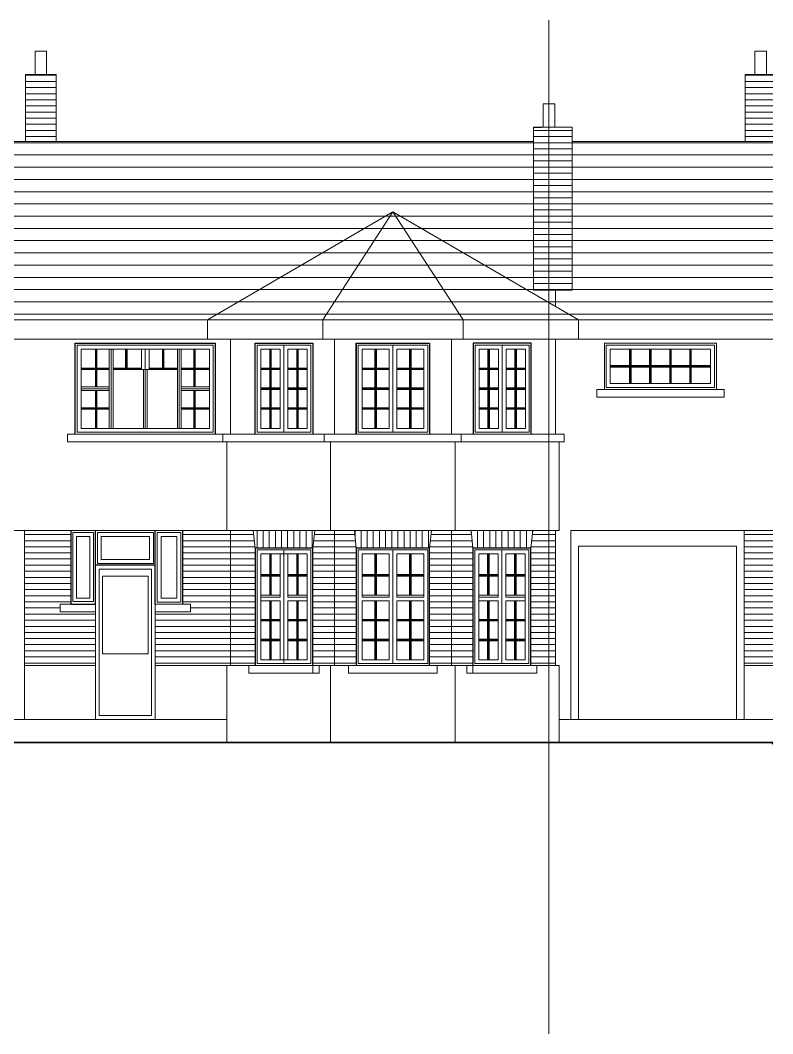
# Model space of a CAD drawing. Header units: millimetres. Extents: x -176873 to 104254, y -63587 to 101719.
# Drawn here: x 17358 to 27111, y -4073 to 9067 of the extents above; entities that cross this region are included whole.
import ezdxf

# ---------------------------------------------------------------- set-up
doc = ezdxf.new("R2010")
doc.units = ezdxf.units.MM
doc.layers.add('a-VP', color=4, linetype='Continuous', lineweight=15, plot=False)
for name, color, linetype in [('PDF4_25205$165$Griffith$Avenue$Survey$a-Doors', 7, 'Continuous'), ('PDF4_25205$165$Griffith$Avenue$Survey$a-Elevation$2', 7, 'Continuous'), ('PDF4_25205$165$Griffith$Avenue$Survey$a-Elevation$4', 7, 'Continuous'), ('PDF4_25205$165$Griffith$Avenue$Survey$a-Elevation$5', 7, 'Continuous'), ('PDF4_25205$165$Griffith$Avenue$Survey$a-Hatch', 7, 'Continuous'), ('PDF4_25205$165$Griffith$Avenue$Survey$a-Walls', 7, 'Continuous'), ('PDF4_25205$165$Griffith$Avenue$Survey$a-Windows', 7, 'Continuous'), ('PDF_a-Dimension 100', 7, 'Continuous')]:
    doc.layers.add(name, color=color, linetype=linetype)

msp = doc.modelspace()

# ---------------------------------------------------------------- linework, layer by layer
at = {"layer": 'a-VP'}
msp.add_lwpolyline([(24207.3, -4073.2), (24207.3, 9067)], dxfattribs=at)
at = {"layer": 'PDF4_25205$165$Griffith$Avenue$Survey$a-Doors', "lineweight": 9}
for points in [[(18382.7, 50.8), (19057.9, 50.8), (19057.9, 1949.3), (18382.7, 1949.3)], [(19017.7, 1860.4), (18425.1, 1860.4), (18425.1, 852.9), (19017.7, 852.9)]]:
    msp.add_lwpolyline(points, close=True, dxfattribs=at)
for points in [[(18334.1, 0), (18334.1, 1506.9)], [(19108.7, 0), (19108.7, 1498.5)]]:
    msp.add_lwpolyline(points, dxfattribs=at)
at = {"layer": 'PDF4_25205$165$Griffith$Avenue$Survey$a-Elevation$2', "lineweight": 9}
for points in [[(27030.7, 8364.3), (27030.7, 8664.9), (26880.4, 8664.9), (26880.4, 8364.3)], [(27111.1, 8364.3), (26755.5, 8364.3), (26755.5, 7496.6)], [(26755.5, 8353.8), (27111.1, 8353.8)], [(26755.5, 8273.3), (27111.1, 8273.3)], [(26755.5, 8195), (27111.1, 8195)], [(26755.5, 8114.6), (27111.1, 8114.6)], [(26755.5, 8036.3), (27111.1, 8036.3)], [(26755.5, 7955.9), (27111.1, 7955.9)], [(26755.5, 7877.5), (27111.1, 7877.5)], [(26755.5, 7797.1), (27111.1, 7797.1)], [(26755.5, 7718.8), (27111.1, 7718.8)], [(26755.5, 7638.4), (27111.1, 7638.4)], [(27111.1, 7496.6), (24512.1, 7496.6)], [(26755.5, 7560.1), (27111.1, 7560.1)], [(24112.1, 7479.6), (27111.1, 7479.6)], [(24112.1, 7320.9), (27111.1, 7320.9)], [(24112.1, 7162.2), (27111.1, 7162.2)], [(24112.1, 7003.4), (27111.1, 7003.4)], [(24112.1, 6844.7), (27111.1, 6844.7)], [(24112.1, 6686), (27111.1, 6686)], [(24112.1, 6527.2), (27111.1, 6527.2)], [(24112.1, 6368.5), (27111.1, 6368.5)], [(24112.1, 6209.8), (27111.1, 6209.8)], [(24112.1, 6051), (27111.1, 6051)], [(24112.1, 5892.3), (27111.1, 5892.3)], [(24112.1, 5733.5), (27111.1, 5733.5)], [(24112.1, 5574.8), (27111.1, 5574.8)], [(24112.1, 5416.1), (27111.1, 5416.1)], [(24112.1, 5257.3), (27111.1, 5257.3)], [(27111.1, 5181.1), (24112.1, 5181.1)], [(27111.1, 4931.4), (24112.1, 4931.4)], [(25255, 4804.4), (25255, 4590.6), (25005.2, 4590.6)], [(25276.1, 4804.4), (25276.1, 4590.6), (25255, 4569.5)], [(25265.5, 4804.4), (25265.5, 4355.7)], [(25515.3, 4804.4), (25515.3, 4590.6), (25534.3, 4569.5)], [(25525.9, 4804.4), (25525.9, 4355.7)], [(25775.6, 4804.4), (25775.6, 4590.6), (25534.3, 4590.6), (25534.3, 4804.4)], [(25786.2, 4804.4), (25786.2, 4355.7)], [(26035.9, 4804.4), (26035.9, 4590.6), (25794.7, 4590.6), (25794.7, 4804.4)], [(26044.4, 4804.4), (26044.4, 4355.7)], [(26055, 4804.4), (26055, 4590.6), (26304.7, 4590.6)], [(26304.7, 4580.1), (25005.2, 4580.1)], [(25005.2, 4569.5), (25255, 4569.5), (25255, 4355.7)], [(25276.1, 4569.5), (25255, 4590.6)], [(25515.3, 4590.6), (25276.1, 4590.6)], [(25276.1, 4355.7), (25276.1, 4569.5), (25515.3, 4569.5), (25515.3, 4355.7)], [(25534.3, 4590.6), (25515.3, 4569.5)], [(25534.3, 4355.7), (25534.3, 4569.5), (25775.6, 4569.5), (25775.6, 4355.7)], [(25794.7, 4590.6), (25775.6, 4569.5)], [(25794.7, 4569.5), (25775.6, 4590.6)], [(25794.7, 4355.7), (25794.7, 4569.5), (26035.9, 4569.5), (26035.9, 4355.7)], [(26035.9, 4590.6), (26055, 4569.5), (26055, 4355.7)], [(26055, 4590.6), (26035.9, 4569.5)], [(26304.7, 4569.5), (26055, 4569.5)], [(24495.1, 0), (24495.1, 2450.9), (26740.7, 2450.9), (27111.1, 2450.9)], [(26740.7, 0), (26740.7, 2450.9)], [(26740.7, 2400.1), (27111.1, 2400.1)], [(24594.6, 0), (24594.6, 2249.8), (25517.4, 2249.8), (26641.2, 2249.8), (26641.2, 0)], [(26740.7, 2319.7), (27111.1, 2319.7)], [(26740.7, 2241.4), (27111.1, 2241.4)], [(26740.7, 2160.9), (27111.1, 2160.9)], [(26740.7, 2082.6), (27111.1, 2082.6)], [(26740.7, 2002.2), (27111.1, 2002.2)], [(26740.7, 1923.9), (27111.1, 1923.9)], [(26740.7, 1843.5), (27111.1, 1843.5)], [(26740.7, 1765.1), (27111.1, 1765.1)], [(26740.7, 1684.7), (27111.1, 1684.7)], [(26740.7, 1606.4), (27111.1, 1606.4)], [(26740.7, 1526), (27111.1, 1526)], [(26740.7, 1447.7), (27111.1, 1447.7)], [(26740.7, 1367.2), (27111.1, 1367.2)], [(26740.7, 1288.9), (27111.1, 1288.9)], [(26740.7, 1208.5), (27111.1, 1208.5)], [(26740.7, 1130.2), (27111.1, 1130.2)], [(26740.7, 1049.8), (27111.1, 1049.8)], [(26740.7, 971.5), (27111.1, 971.5)], [(26740.7, 891), (27111.1, 891)], [(26740.7, 812.7), (27111.1, 812.7)], [(27111.1, 700.6), (26738.6, 700.6)], [(26740.7, 732.3), (27111.1, 732.3)], [(26738.6, 0), (27111.1, 0), (26738.6, 0), (24495.1, 0), (24342.8, 0)]]:
    msp.add_lwpolyline(points, dxfattribs=at)
for points in [[(26380.9, 4880.6), (26380.9, 4279.5), (24929, 4279.5), (24929, 4880.6)], [(26355.5, 4855.2), (26355.5, 4304.9), (24954.4, 4304.9), (24954.4, 4855.2)], [(26304.7, 4804.4), (26304.7, 4355.7), (25005.2, 4355.7), (25005.2, 4804.4)], [(24929, 4279.5), (26380.9, 4279.5), (26480.4, 4279.5), (26480.4, 4180.1), (24829.5, 4180.1), (24829.5, 4279.5)]]:
    msp.add_lwpolyline(points, close=True, dxfattribs=at)
at = {"layer": 'PDF4_25205$165$Griffith$Avenue$Survey$a-Elevation$4', "lineweight": 20}
for points in [[(17699.1, 8364.3), (17699.1, 8664.9), (17551, 8664.9), (17551, 8364.3)], [(17424, 7496.6), (17424, 8364.3), (17824, 8364.3), (17824, 7496.6)], [(24287.7, 7682.8), (24287.7, 7983.4), (24137.5, 7983.4), (24137.5, 7682.8)], [(24012.6, 7496.6), (14782.6, 7496.6)], [(23098.3, 4931.4), (23098.3, 5181.1), (22188.2, 6582.3), (19783.9, 5181.1), (19783.9, 4931.4)], [(21280.2, 4931.4), (21280.2, 5181.1), (22188.2, 6582.3), (24594.6, 5181.1), (24294.1, 5181.1)], [(24294.1, 5356.8), (24294.1, 5566.3)], [(14782.6, 5181.1), (21398.7, 5181.1), (22916.2, 5181.1), (24594.6, 5181.1), (24594.6, 4931.4), (14782.6, 4931.4)], [(20082.3, 3699.6), (20082.3, 4931.4)], [(21430.5, 3699.6), (21430.5, 4931.4)], [(22948, 3699.6), (22948, 4931.4)], [(24294.1, 3699.6), (24294.1, 4931.4)], [(19984.9, 3699.6), (19984.9, 3600.1)], [(21297.1, 3699.6), (21297.1, 3600.1)], [(23075, 3699.6), (23075, 3600.1)], [(15165.7, 0), (15165.7, 2450.9), (17411.3, 2450.9), (17976.4, 2450.9), (24342.8, 2450.9), (24342.8, 3600.1)], [(20033.6, 2450.9), (20033.6, 3600.1)], [(21379.7, 2450.9), (21379.7, 3600.1)], [(22996.7, 2450.9), (22996.7, 3600.1)], [(17411.3, 0), (17411.3, 2450.9)], [(20082.3, 700.6), (20082.3, 2450.9)], [(20401.9, 2224.4), (20376.5, 2450.9)], [(21151.1, 2224.4), (21176.5, 2450.9)], [(21430.5, 700.6), (21430.5, 2450.9)], [(21714.1, 2224.4), (21688.7, 2450.9)], [(22664.4, 2224.4), (22687.7, 2450.9)], [(22948, 700.6), (22948, 2450.9)], [(23225.2, 2224.4), (23202, 2450.9)], [(23974.5, 2224.4), (23999.9, 2450.9)], [(24294.1, 700.6), (24294.1, 2450.9)], [(18334.1, 1498.5), (18012.4, 1498.5), (17876.9, 1498.5), (17876.9, 1399), (18334.1, 1399)], [(18334.1, 1506.9), (18334.1, 0)], [(19108.7, 1399), (19563.7, 1399), (19563.7, 1498.5), (19464.3, 1498.5), (19108.7, 1498.5), (19108.7, 0)], [(18334.1, 700.6), (17407, 700.6)], [(20033.6, 700.6), (19108.7, 700.6)], [(20033.6, -298.4), (20033.6, 700.6), (20401.9, 700.6), (21151.1, 700.6), (21714.1, 700.6), (22664.4, 700.6), (23195.6, 700.6), (23225.2, 700.6), (23974.5, 700.6), (24342.8, 700.6), (24342.8, -298.4)], [(21231.5, 700.6), (21231.5, 601.1), (20321.4, 601.1), (20321.4, 700.6)], [(21151.1, 700.6), (21151.1, 601.1)], [(21379.7, -298.4), (21379.7, 700.6)], [(21612.5, 700.6), (21612.5, 601.1), (21714.1, 601.1), (22664.4, 601.1), (22763.9, 601.1), (22763.9, 700.6)], [(22996.7, -298.4), (22996.7, 700.6)], [(23146.9, 700.6), (23146.9, 601.1), (24054.9, 601.1), (24054.9, 700.6)], [(23225.2, 700.6), (23225.2, 601.1)], [(17407, 0), (20033.6, 0), (17407, 0), (15165.7, 0), (14782.6, 0)]]:
    msp.add_lwpolyline(points, dxfattribs=at)
for points in [[(24012.6, 7682.8), (24012.6, 5566.3), (24512.1, 5566.3), (24512.1, 7682.8)], [(23146.9, 3600.1), (22664.4, 3600.1), (21714.1, 3600.1), (21612.5, 3600.1), (20321.4, 3600.1), (17970, 3600.1), (17970, 3699.6), (20401.9, 3699.6), (21151.1, 3699.6), (21714.1, 3699.6), (22664.4, 3699.6), (23229.5, 3699.6), (23978.7, 3699.6), (24406.2, 3699.6), (24406.2, 3600.1)]]:
    msp.add_lwpolyline(points, close=True, dxfattribs=at)
at = {"layer": 'PDF4_25205$165$Griffith$Avenue$Survey$a-Elevation$5', "lineweight": 25}
for points in [[(18069.5, 3699.6), (18069.5, 4880.6), (19885.4, 4880.6), (19885.4, 3699.6)], [(20401.9, 3699.6), (20401.9, 4880.6), (21151.1, 4880.6), (21151.1, 3699.6)], [(21714.1, 4880.6), (21714.1, 3699.6), (21714.1, 4880.6), (22664.4, 4880.6), (22664.4, 3699.6)], [(23978.7, 3699.6), (23978.7, 4880.6), (23229.5, 4880.6), (23229.5, 3699.6)], [(18012.4, 2450.9), (18012.4, 1498.5), (18334.1, 1498.5), (18334.1, 2000.1), (18334.1, 2450.9)], [(19108.7, 1498.5), (19108.7, 2000.1), (19108.7, 2450.9)], [(19464.3, 1498.5), (19464.3, 2450.9)], [(21151.1, 700.6), (21151.1, 2224.4), (20401.9, 2224.4), (20401.9, 700.6)], [(22664.4, 700.6), (22664.4, 2224.4), (21714.1, 2224.4), (21714.1, 700.6)], [(23974.5, 700.6), (23974.5, 2224.4), (23225.2, 2224.4), (23225.2, 700.6)], [(19108.7, 2000.1), (18334.1, 2000.1)]]:
    msp.add_lwpolyline(points, dxfattribs=at)
at = {"layer": 'PDF4_25205$165$Griffith$Avenue$Survey$a-Hatch', "lineweight": 5}
for points in [[(17424, 8353.8), (17824, 8353.8)], [(17424, 8273.3), (17824, 8273.3)], [(17424, 8195), (17824, 8195)], [(17424, 8114.6), (17824, 8114.6)], [(17424, 8036.3), (17824, 8036.3)], [(17424, 7955.9), (17824, 7955.9)], [(17424, 7877.5), (17824, 7877.5)], [(17424, 7797.1), (17824, 7797.1)], [(17424, 7718.8), (17824, 7718.8)], [(17424, 7638.4), (17824, 7638.4)], [(24012.6, 7638.4), (24112.1, 7638.4), (24512.1, 7638.4)], [(17424, 7560.1), (17824, 7560.1)], [(24012.6, 7560.1), (24112.1, 7560.1), (24512.1, 7560.1)], [(14782.6, 7479.6), (24012.6, 7479.6), (24112.1, 7479.6), (24512.1, 7479.6)], [(24012.6, 7401.3), (24112.1, 7401.3), (24512.1, 7401.3)], [(14782.6, 7320.9), (24012.6, 7320.9), (24112.1, 7320.9), (24512.1, 7320.9)], [(24012.6, 7242.6), (24112.1, 7242.6), (24512.1, 7242.6)], [(14782.6, 7162.2), (24012.6, 7162.2), (24112.1, 7162.2), (24512.1, 7162.2)], [(14782.6, 7003.4), (24012.6, 7003.4), (24112.1, 7003.4), (24512.1, 7003.4)], [(24012.6, 7083.9), (24112.1, 7083.9), (24512.1, 7083.9)], [(14782.6, 6844.7), (24012.6, 6844.7), (24112.1, 6844.7), (24512.1, 6844.7)], [(24012.6, 6925.1), (24112.1, 6925.1), (24512.1, 6925.1)], [(24012.6, 6766.4), (24112.1, 6766.4), (24512.1, 6766.4)], [(14782.6, 6686), (24012.6, 6686), (24112.1, 6686), (24512.1, 6686)], [(24012.6, 6607.7), (24112.1, 6607.7), (24512.1, 6607.7)], [(14782.6, 6527.2), (22092.9, 6527.2), (22152.2, 6527.2), (22224.2, 6527.2), (22283.4, 6527.2), (24012.6, 6527.2), (24112.1, 6527.2), (24512.1, 6527.2)], [(24012.6, 6448.9), (24112.1, 6448.9), (24512.1, 6448.9)], [(14782.6, 6368.5), (21819.9, 6368.5), (22048.5, 6368.5), (22327.9, 6368.5), (22556.4, 6368.5), (24012.6, 6368.5), (24112.1, 6368.5), (24512.1, 6368.5)], [(14782.6, 6209.8), (21549, 6209.8), (21946.9, 6209.8), (22429.5, 6209.8), (22829.5, 6209.8), (24012.6, 6209.8), (24112.1, 6209.8), (24512.1, 6209.8)], [(24012.6, 6290.2), (24112.1, 6290.2), (24512.1, 6290.2)], [(14782.6, 6051), (21276, 6051), (21843.2, 6051), (22533.2, 6051), (23100.4, 6051), (24012.6, 6051), (24112.1, 6051), (24512.1, 6051)], [(24012.6, 6131.4), (24112.1, 6131.4), (24512.1, 6131.4)], [(24012.6, 5972.7), (24112.1, 5972.7), (24512.1, 5972.7)], [(14782.6, 5892.3), (21002.9, 5892.3), (21741.6, 5892.3), (22636.9, 5892.3), (23373.4, 5892.3), (24012.6, 5892.3), (24112.1, 5892.3), (24512.1, 5892.3)], [(24012.6, 5814), (24112.1, 5814), (24512.1, 5814)], [(14782.6, 5733.5), (20732, 5733.5), (21637.9, 5733.5), (22738.5, 5733.5), (23646.4, 5733.5), (24012.6, 5733.5), (24112.1, 5733.5), (24512.1, 5733.5)], [(24012.6, 5655.2), (24112.1, 5655.2), (24512.1, 5655.2)], [(14782.6, 5574.8), (20459, 5574.8), (21534.2, 5574.8), (22842.2, 5574.8), (23917.3, 5574.8), (24012.6, 5574.8), (24112.1, 5574.8), (24512.1, 5574.8)], [(14782.6, 5416.1), (20186, 5416.1), (21432.6, 5416.1), (22945.9, 5416.1), (24112.1, 5416.1), (24190.4, 5416.1)], [(14782.6, 5257.3), (19915.1, 5257.3), (21328.9, 5257.3), (23047.5, 5257.3), (24112.1, 5257.3), (24463.4, 5257.3)], [(17411.3, 2400.1), (18012.4, 2400.1)], [(19464.3, 2400.1), (20082.3, 2400.1), (20382.8, 2400.1)], [(20427.3, 2450.9), (20427.3, 2224.4)], [(20505.6, 2450.9), (20505.6, 2224.4)], [(20586, 2450.9), (20586, 2224.4)], [(20664.3, 2450.9), (20664.3, 2224.4)], [(20744.7, 2450.9), (20744.7, 2224.4)], [(20823, 2450.9), (20823, 2224.4)], [(20903.5, 2450.9), (20903.5, 2224.4)], [(20981.8, 2450.9), (20981.8, 2224.4)], [(21062.2, 2450.9), (21062.2, 2224.4)], [(21140.5, 2450.9), (21140.5, 2224.4)], [(21170.1, 2400.1), (21430.5, 2400.1), (21695, 2400.1)], [(21697.1, 2450.9), (21697.1, 2376.8)], [(21775.5, 2450.9), (21775.5, 2224.4)], [(21855.9, 2450.9), (21855.9, 2224.4)], [(21934.2, 2450.9), (21934.2, 2224.4)], [(22014.6, 2450.9), (22014.6, 2224.4)], [(22092.9, 2450.9), (22092.9, 2224.4)], [(22173.4, 2450.9), (22173.4, 2224.4)], [(22251.7, 2450.9), (22251.7, 2224.4)], [(22332.1, 2450.9), (22332.1, 2224.4)], [(22410.4, 2450.9), (22410.4, 2224.4)], [(22490.8, 2450.9), (22490.8, 2224.4)], [(22569.1, 2450.9), (22569.1, 2224.4)], [(22649.6, 2450.9), (22649.6, 2224.4)], [(23206.2, 2400.1), (22948, 2400.1), (22683.4, 2400.1)], [(23204.1, 2450.9), (23204.1, 2417)], [(23284.5, 2450.9), (23284.5, 2224.4)], [(23362.8, 2450.9), (23362.8, 2224.4)], [(23443.2, 2450.9), (23443.2, 2224.4)], [(23521.6, 2450.9), (23521.6, 2224.4)], [(23602, 2450.9), (23602, 2224.4)], [(23680.3, 2450.9), (23680.3, 2224.4)], [(23760.7, 2450.9), (23760.7, 2224.4)], [(23839, 2450.9), (23839, 2224.4)], [(23919.5, 2450.9), (23919.5, 2224.4)], [(23993.5, 2400.1), (24112.1, 2400.1), (24294.1, 2400.1)], [(23997.8, 2450.9), (23997.8, 2436.1)], [(17411.3, 2319.7), (18012.4, 2319.7)], [(17411.3, 2241.4), (18012.4, 2241.4)], [(19464.3, 2319.7), (20082.3, 2319.7), (20391.3, 2319.7)], [(19464.3, 2241.4), (20082.3, 2241.4), (20399.7, 2241.4)], [(21153.2, 2241.4), (21430.5, 2241.4), (21712, 2241.4)], [(21161.7, 2319.7), (21430.5, 2319.7), (21703.5, 2319.7)], [(23223.1, 2241.4), (22948, 2241.4), (22664.4, 2241.4)], [(23214.7, 2319.7), (22948, 2319.7), (22675, 2319.7)], [(23976.6, 2241.4), (24112.1, 2241.4), (24294.1, 2241.4)], [(23985.1, 2319.7), (24112.1, 2319.7), (24294.1, 2319.7)], [(17411.3, 2160.9), (18012.4, 2160.9)], [(19464.3, 2160.9), (20082.3, 2160.9), (20401.9, 2160.9)], [(21151.1, 2160.9), (21430.5, 2160.9), (21714.1, 2160.9)], [(23225.2, 2160.9), (22948, 2160.9), (22664.4, 2160.9)], [(23974.5, 2160.9), (24112.1, 2160.9), (24294.1, 2160.9)], [(17411.3, 2082.6), (18012.4, 2082.6)], [(17411.3, 2002.2), (18012.4, 2002.2)], [(19464.3, 2082.6), (20082.3, 2082.6), (20401.9, 2082.6)], [(19464.3, 2002.2), (20082.3, 2002.2), (20401.9, 2002.2)], [(21151.1, 2082.6), (21430.5, 2082.6), (21714.1, 2082.6)], [(21151.1, 2002.2), (21430.5, 2002.2), (21714.1, 2002.2)], [(23225.2, 2082.6), (22948, 2082.6), (22664.4, 2082.6)], [(23225.2, 2002.2), (22948, 2002.2), (22664.4, 2002.2)], [(23974.5, 2082.6), (24112.1, 2082.6), (24294.1, 2082.6)], [(23974.5, 2002.2), (24112.1, 2002.2), (24294.1, 2002.2)], [(17411.3, 1923.9), (18012.4, 1923.9)], [(17411.3, 1843.5), (18012.4, 1843.5)], [(19464.3, 1923.9), (20082.3, 1923.9), (20401.9, 1923.9)], [(19464.3, 1843.5), (20082.3, 1843.5), (20401.9, 1843.5)], [(21151.1, 1923.9), (21430.5, 1923.9), (21714.1, 1923.9)], [(21151.1, 1843.5), (21430.5, 1843.5), (21714.1, 1843.5)], [(23225.2, 1923.9), (22948, 1923.9), (22664.4, 1923.9)], [(23225.2, 1843.5), (22948, 1843.5), (22664.4, 1843.5)], [(23974.5, 1923.9), (24112.1, 1923.9), (24294.1, 1923.9)], [(23974.5, 1843.5), (24112.1, 1843.5), (24294.1, 1843.5)], [(17411.3, 1765.1), (18012.4, 1765.1)], [(19464.3, 1765.1), (20082.3, 1765.1), (20401.9, 1765.1)], [(21151.1, 1765.1), (21430.5, 1765.1), (21714.1, 1765.1)], [(23225.2, 1765.1), (22948, 1765.1), (22664.4, 1765.1)], [(23974.5, 1765.1), (24112.1, 1765.1), (24294.1, 1765.1)], [(17411.3, 1684.7), (18012.4, 1684.7)], [(17411.3, 1606.4), (18012.4, 1606.4)], [(19464.3, 1684.7), (20082.3, 1684.7), (20401.9, 1684.7)], [(19464.3, 1606.4), (20082.3, 1606.4), (20401.9, 1606.4)], [(21151.1, 1684.7), (21430.5, 1684.7), (21714.1, 1684.7)], [(21151.1, 1606.4), (21430.5, 1606.4), (21714.1, 1606.4)], [(23225.2, 1684.7), (22948, 1684.7), (22664.4, 1684.7)], [(23225.2, 1606.4), (22948, 1606.4), (22664.4, 1606.4)], [(23974.5, 1684.7), (24112.1, 1684.7), (24294.1, 1684.7)], [(23974.5, 1606.4), (24112.1, 1606.4), (24294.1, 1606.4)], [(17411.3, 1526), (18012.4, 1526)], [(17411.3, 1447.7), (17876.9, 1447.7)], [(19464.3, 1526), (20082.3, 1526), (20401.9, 1526)], [(19563.7, 1447.7), (20082.3, 1447.7), (20401.9, 1447.7)], [(21151.1, 1526), (21430.5, 1526), (21714.1, 1526)], [(21151.1, 1447.7), (21430.5, 1447.7), (21714.1, 1447.7)], [(23225.2, 1526), (22948, 1526), (22664.4, 1526)], [(23225.2, 1447.7), (22948, 1447.7), (22664.4, 1447.7)], [(23974.5, 1526), (24112.1, 1526), (24294.1, 1526)], [(23974.5, 1447.7), (24112.1, 1447.7), (24294.1, 1447.7)], [(17411.3, 1367.2), (18334.1, 1367.2)], [(19108.7, 1367.2), (20082.3, 1367.2), (20401.9, 1367.2)], [(21151.1, 1367.2), (21430.5, 1367.2), (21714.1, 1367.2)], [(23225.2, 1367.2), (22948, 1367.2), (22664.4, 1367.2)], [(23974.5, 1367.2), (24112.1, 1367.2), (24294.1, 1367.2)], [(17411.3, 1288.9), (18334.1, 1288.9)], [(17411.3, 1208.5), (18334.1, 1208.5)], [(19108.7, 1288.9), (20082.3, 1288.9), (20401.9, 1288.9)], [(19108.7, 1208.5), (20082.3, 1208.5), (20401.9, 1208.5)], [(21151.1, 1288.9), (21430.5, 1288.9), (21714.1, 1288.9)], [(21151.1, 1208.5), (21430.5, 1208.5), (21714.1, 1208.5)], [(23225.2, 1288.9), (22948, 1288.9), (22664.4, 1288.9)], [(23225.2, 1208.5), (22948, 1208.5), (22664.4, 1208.5)], [(23974.5, 1288.9), (24112.1, 1288.9), (24294.1, 1288.9)], [(23974.5, 1208.5), (24112.1, 1208.5), (24294.1, 1208.5)], [(17411.3, 1130.2), (18334.1, 1130.2)], [(19108.7, 1130.2), (20082.3, 1130.2), (20401.9, 1130.2)], [(21151.1, 1130.2), (21430.5, 1130.2), (21714.1, 1130.2)], [(23225.2, 1130.2), (22948, 1130.2), (22664.4, 1130.2)], [(23974.5, 1130.2), (24112.1, 1130.2), (24294.1, 1130.2)], [(17411.3, 1049.8), (18334.1, 1049.8)], [(17411.3, 971.5), (18334.1, 971.5)], [(19108.7, 1049.8), (20082.3, 1049.8), (20401.9, 1049.8)], [(19108.7, 971.5), (20082.3, 971.5), (20401.9, 971.5)], [(21151.1, 1049.8), (21430.5, 1049.8), (21714.1, 1049.8)], [(21151.1, 971.5), (21430.5, 971.5), (21714.1, 971.5)], [(23225.2, 1049.8), (22948, 1049.8), (22664.4, 1049.8)], [(23225.2, 971.5), (22948, 971.5), (22664.4, 971.5)], [(23974.5, 1049.8), (24112.1, 1049.8), (24294.1, 1049.8)], [(23974.5, 971.5), (24112.1, 971.5), (24294.1, 971.5)], [(17411.3, 891), (18334.1, 891)], [(17411.3, 812.7), (18334.1, 812.7)], [(19108.7, 891), (20082.3, 891), (20401.9, 891)], [(19108.7, 812.7), (20082.3, 812.7), (20401.9, 812.7)], [(21151.1, 891), (21430.5, 891), (21714.1, 891)], [(21151.1, 812.7), (21430.5, 812.7), (21714.1, 812.7)], [(23225.2, 891), (22948, 891), (22664.4, 891)], [(23225.2, 812.7), (22948, 812.7), (22664.4, 812.7)], [(23974.5, 891), (24112.1, 891), (24294.1, 891)], [(23974.5, 812.7), (24112.1, 812.7), (24294.1, 812.7)], [(17411.3, 732.3), (18334.1, 732.3)], [(19108.7, 732.3), (20082.3, 732.3), (20401.9, 732.3)], [(21151.1, 732.3), (21430.5, 732.3), (21714.1, 732.3)], [(23225.2, 732.3), (22948, 732.3), (22664.4, 732.3)], [(23974.5, 732.3), (24112.1, 732.3), (24294.1, 732.3)], [(27094.2, -298.4), (27111.1, -317.5)]]:
    msp.add_lwpolyline(points, dxfattribs=at)
at = {"layer": 'PDF4_25205$165$Griffith$Avenue$Survey$a-Walls', "lineweight": 35}
msp.add_lwpolyline([(27111.1, -298.4), (10549.6, -298.4)], dxfattribs=at)
at = {"layer": 'PDF4_25205$165$Griffith$Avenue$Survey$a-Windows', "lineweight": 9}
for points in [[(19860, 3725), (18094.9, 3725), (18094.9, 4855.2), (19860, 4855.2)], [(19811.4, 3775.8), (19419.8, 3775.8), (18145.7, 3775.8), (18145.7, 4804.4), (18537.2, 4804.4), (18928.8, 4804.4), (18977.5, 4804.4), (19028.3, 4804.4), (19394.4, 4804.4), (19811.4, 4804.4), (19811.4, 4290.1)], [(20427.3, 4855.2), (20427.3, 3725), (21125.7, 3725), (21125.7, 4855.2)], [(20725.7, 3775.8), (20725.7, 4804.4), (20475.9, 4804.4), (20475.9, 3775.8)], [(20827.3, 3775.8), (21074.9, 3775.8), (21074.9, 4804.4), (20827.3, 4804.4)], [(21737.4, 4855.2), (21737.4, 3725), (22639, 3725), (22639, 4855.2)], [(22139.5, 3775.8), (22139.5, 4290.1), (22139.5, 4804.4), (21788.2, 4804.4), (21788.2, 3775.8)], [(22239, 3775.8), (22588.2, 3775.8), (22588.2, 4804.4), (22239, 4804.4), (22239, 4290.1)], [(23953.3, 4855.2), (23254.9, 4855.2), (23254.9, 3725), (23953.3, 3725)], [(23555.4, 3775.8), (23555.4, 4804.4), (23305.7, 4804.4), (23305.7, 3775.8)], [(23654.9, 3775.8), (23904.6, 3775.8), (23904.6, 4804.4), (23654.9, 4804.4)], [(20475.9, 4548.3), (20725.7, 4548.3)], [(20827.3, 4548.3), (21074.9, 4548.3)], [(23305.7, 4548.3), (23555.4, 4548.3)], [(23654.9, 4548.3), (23904.6, 4548.3)], [(20475.9, 4290.1), (20725.7, 4290.1)], [(20827.3, 4290.1), (21074.9, 4290.1)], [(23305.7, 4290.1), (23555.4, 4290.1)], [(23654.9, 4290.1), (23904.6, 4290.1)], [(20475.9, 4031.9), (20725.7, 4031.9)], [(20827.3, 4031.9), (21074.9, 4031.9)], [(23305.7, 4031.9), (23555.4, 4031.9)], [(23654.9, 4031.9), (23904.6, 4031.9)], [(18037.8, 2425.5), (18037.8, 1530.2), (18308.7, 1530.2), (18308.7, 2000.1), (18308.7, 2425.5)], [(18088.5, 2374.7), (18088.5, 1572.5), (18257.9, 1572.5), (18257.9, 2000.1), (18257.9, 2374.7)], [(18359.5, 2425.5), (18359.5, 2025.5), (19083.3, 2025.5), (19083.3, 2425.5)], [(18408.1, 2374.7), (18408.1, 2076.3), (19032.5, 2076.3), (19032.5, 2374.7)], [(19132, 2425.5), (19438.9, 2425.5), (19438.9, 1523.9), (19132, 1523.9), (19132, 2000.1)], [(19182.8, 2374.7), (19388.1, 2374.7), (19388.1, 1572.5), (19182.8, 1572.5), (19182.8, 2000.1)], [(21125.7, 2201.1), (20427.3, 2201.1), (20427.3, 726), (21125.7, 726)], [(21074.9, 2150.3), (20475.9, 2150.3), (20475.9, 774.6), (21074.9, 774.6)], [(21737.4, 2201.1), (21737.4, 726), (22639, 726), (22639, 2201.1)], [(21788.2, 1587.4), (21788.2, 2150.3), (22139.5, 2150.3), (22139.5, 1587.4)], [(22239, 1587.4), (22588.2, 1587.4), (22588.2, 2150.3), (22239, 2150.3)], [(23951.2, 2201.1), (23250.6, 2201.1), (23250.6, 726), (23951.2, 726)], [(21788.2, 1538.7), (22139.5, 1538.7), (22139.5, 774.6), (21788.2, 774.6)], [(22239, 1538.7), (22239, 774.6), (22588.2, 774.6), (22588.2, 1538.7)], [(20475.9, 1291.1), (20725.7, 1291.1)], [(20827.3, 1291.1), (21074.9, 1291.1)], [(23301.4, 1291.1), (23551.2, 1291.1)], [(23650.7, 1291.1), (23900.4, 1291.1)], [(20475.9, 1032.8), (20725.7, 1032.8)], [(20827.3, 1032.8), (21074.9, 1032.8)], [(23301.4, 1032.8), (23551.2, 1032.8)], [(23650.7, 1032.8), (23900.4, 1032.8)]]:
    msp.add_lwpolyline(points, close=True, dxfattribs=at)
for points in [[(18331.9, 4804.4), (18331.9, 4556.8), (18145.7, 4556.8)], [(18340.4, 4804.4), (18340.4, 4315.5)], [(18351, 4804.4), (18351, 4556.8), (18340.4, 4548.3), (18351, 4537.7), (18351, 4315.5)], [(18511.8, 4804.4), (18511.8, 3775.8)], [(18537.2, 4804.4), (18537.2, 3775.8)], [(18562.6, 4804.4), (18562.6, 3775.8)], [(18723.5, 4804.4), (18723.5, 4556.8), (18562.6, 4556.8)], [(18732, 4804.4), (18732, 4548.3)], [(18928.8, 4556.8), (18742.5, 4556.8), (18742.5, 4804.4)], [(18928.8, 4804.4), (18928.8, 4537.7), (19220.9, 4537.7), (19394.4, 4537.7)], [(18977.5, 4804.4), (18977.5, 4537.7), (18977.5, 3775.8)], [(19028.3, 4804.4), (19028.3, 4537.7)], [(19201.8, 4804.4), (19201.8, 4556.8), (19028.3, 4556.8)], [(19210.3, 4804.4), (19210.3, 4548.3)], [(19394.4, 4556.8), (19220.9, 4556.8), (19220.9, 4804.4)], [(19394.4, 4804.4), (19394.4, 3775.8)], [(19419.8, 4804.4), (19419.8, 3775.8)], [(19445.2, 4804.4), (19445.2, 3775.8)], [(19606.1, 4804.4), (19606.1, 4556.8), (19445.2, 4556.8)], [(19614.5, 4804.4), (19614.5, 4315.5)], [(19625.1, 4804.4), (19625.1, 4556.8), (19614.5, 4548.3), (19625.1, 4537.7), (19625.1, 4315.5)], [(20592.3, 4804.4), (20592.3, 4556.8), (20475.9, 4556.8)], [(20600.8, 4804.4), (20600.8, 3775.8)], [(20725.7, 4556.8), (20611.4, 4556.8), (20611.4, 4804.4)], [(20776.5, 4855.2), (20776.5, 3725)], [(20941.6, 4804.4), (20941.6, 4556.8), (20827.3, 4556.8)], [(20952.1, 4804.4), (20952.1, 3775.8)], [(21074.9, 4556.8), (20960.6, 4556.8), (20960.6, 4804.4)], [(21953.2, 4804.4), (21953.2, 4556.8), (21788.2, 4556.8)], [(21963.8, 4804.4), (21963.8, 3775.8)], [(22139.5, 4556.8), (21974.4, 4556.8), (21974.4, 4804.4)], [(22188.2, 4855.2), (22188.2, 3725)], [(22404.1, 4804.4), (22404.1, 4556.8), (22239, 4556.8)], [(22412.5, 4804.4), (22412.5, 3775.8)], [(22588.2, 4556.8), (22423.1, 4556.8), (22423.1, 4804.4)], [(23420, 4804.4), (23420, 4556.8), (23305.7, 4556.8)], [(23430.5, 4804.4), (23430.5, 3775.8)], [(23555.4, 4556.8), (23439, 4556.8), (23439, 4804.4)], [(23604.1, 4855.2), (23604.1, 3725)], [(23769.2, 4804.4), (23769.2, 4556.8), (23654.9, 4556.8)], [(23779.8, 4804.4), (23779.8, 3775.8)], [(23904.6, 4556.8), (23788.2, 4556.8), (23788.2, 4804.4)], [(18511.8, 4548.3), (18145.7, 4548.3)], [(18331.9, 4315.5), (18331.9, 4537.7), (18145.7, 4537.7)], [(18331.9, 4537.7), (18340.4, 4548.3), (18331.9, 4556.8)], [(18511.8, 4556.8), (18351, 4556.8)], [(18511.8, 4537.7), (18351, 4537.7)], [(18928.8, 4548.3), (18562.6, 4548.3)], [(18928.8, 4537.7), (18742.5, 4537.7), (18562.6, 4537.7)], [(18723.5, 4537.7), (18732, 4548.3), (18723.5, 4556.8)], [(18742.5, 4537.7), (18732, 4548.3), (18742.5, 4556.8)], [(18954.2, 4537.7), (18954.2, 3775.8)], [(19002.9, 4537.7), (19002.9, 3775.8)], [(19394.4, 4548.3), (19028.3, 4548.3)], [(19201.8, 4537.7), (19210.3, 4548.3), (19201.8, 4556.8)], [(19220.9, 4537.7), (19210.3, 4548.3), (19220.9, 4556.8)], [(19811.4, 4548.3), (19445.2, 4548.3)], [(19606.1, 4315.5), (19606.1, 4537.7), (19445.2, 4537.7)], [(19606.1, 4537.7), (19614.5, 4548.3), (19606.1, 4556.8)], [(19811.4, 4556.8), (19625.1, 4556.8)], [(19811.4, 4537.7), (19625.1, 4537.7)], [(20475.9, 4537.7), (20592.3, 4537.7), (20592.3, 4300.7), (20475.9, 4300.7)], [(20592.3, 4537.7), (20600.8, 4548.3), (20592.3, 4556.8)], [(20611.4, 4537.7), (20600.8, 4548.3), (20611.4, 4556.8)], [(20725.7, 4300.7), (20611.4, 4300.7), (20611.4, 4537.7), (20725.7, 4537.7)], [(20827.3, 4537.7), (20941.6, 4537.7), (20941.6, 4300.7), (20827.3, 4300.7)], [(20941.6, 4537.7), (20952.1, 4548.3), (20941.6, 4556.8)], [(20960.6, 4537.7), (20952.1, 4548.3), (20960.6, 4556.8)], [(21074.9, 4300.7), (20960.6, 4300.7), (20960.6, 4537.7), (21074.9, 4537.7)], [(22139.5, 4548.3), (21788.2, 4548.3)], [(21788.2, 4537.7), (21953.2, 4537.7), (21953.2, 4300.7), (21788.2, 4300.7)], [(21953.2, 4537.7), (21963.8, 4548.3), (21953.2, 4556.8)], [(21974.4, 4537.7), (21963.8, 4548.3), (21974.4, 4556.8)], [(22139.5, 4300.7), (21974.4, 4300.7), (21974.4, 4537.7), (22139.5, 4537.7)], [(22588.2, 4548.3), (22239, 4548.3)], [(22239, 4537.7), (22404.1, 4537.7), (22404.1, 4300.7), (22239, 4300.7)], [(22423.1, 4537.7), (22404.1, 4556.8)], [(22423.1, 4556.8), (22404.1, 4537.7)], [(22588.2, 4300.7), (22423.1, 4300.7), (22423.1, 4537.7), (22588.2, 4537.7)], [(23305.7, 4537.7), (23420, 4537.7), (23420, 4300.7), (23305.7, 4300.7)], [(23420, 4537.7), (23430.5, 4548.3), (23420, 4556.8)], [(23439, 4537.7), (23430.5, 4548.3), (23439, 4556.8)], [(23555.4, 4300.7), (23439, 4300.7), (23439, 4537.7), (23555.4, 4537.7)], [(23604.1, 4556.8), (23604.1, 4556.8)], [(23604.1, 4548.3), (23604.1, 4548.3)], [(23604.1, 4537.7), (23604.1, 4537.7)], [(23654.9, 4537.7), (23769.2, 4537.7), (23769.2, 4300.7), (23654.9, 4300.7)], [(23769.2, 4537.7), (23779.8, 4548.3), (23769.2, 4556.8)], [(23788.2, 4537.7), (23779.8, 4548.3), (23788.2, 4556.8)], [(23904.6, 4300.7), (23788.2, 4300.7), (23788.2, 4537.7), (23904.6, 4537.7)], [(18511.8, 4315.5), (18145.7, 4315.5)], [(18511.8, 4290.1), (18145.7, 4290.1)], [(18511.8, 4264.7), (18145.7, 4264.7)], [(18331.9, 4264.7), (18331.9, 4042.5), (18145.7, 4042.5)], [(18351, 4264.7), (18351, 4042.5), (18340.4, 4031.9), (18351, 4023.4), (18351, 3784.3)], [(18340.4, 4264.7), (18340.4, 3775.8)], [(19811.4, 4315.5), (19445.2, 4315.5)], [(19811.4, 4290.1), (19445.2, 4290.1)], [(19811.4, 4264.7), (19445.2, 4264.7)], [(19606.1, 4264.7), (19606.1, 4042.5), (19445.2, 4042.5)], [(19614.5, 4264.7), (19614.5, 3775.8)], [(19625.1, 4264.7), (19625.1, 4042.5), (19614.5, 4031.9), (19625.1, 4023.4), (19625.1, 3784.3)], [(20475.9, 4042.5), (20592.3, 4042.5), (20592.3, 4279.5), (20475.9, 4279.5)], [(20592.3, 4279.5), (20600.8, 4290.1), (20592.3, 4300.7)], [(20611.4, 4279.5), (20600.8, 4290.1), (20611.4, 4300.7)], [(20725.7, 4279.5), (20611.4, 4279.5), (20611.4, 4042.5), (20600.8, 4031.9), (20611.4, 4023.4), (20611.4, 3775.8)], [(20827.3, 4042.5), (20941.6, 4042.5), (20941.6, 4279.5), (20827.3, 4279.5)], [(20941.6, 4279.5), (20952.1, 4290.1), (20941.6, 4300.7)], [(20960.6, 4279.5), (20952.1, 4290.1), (20960.6, 4300.7)], [(21074.9, 4279.5), (20960.6, 4279.5), (20960.6, 4042.5), (20952.1, 4031.9), (20960.6, 4023.4), (20960.6, 3775.8)], [(22139.5, 4290.1), (21788.2, 4290.1)], [(21788.2, 4042.5), (21953.2, 4042.5), (21953.2, 4279.5), (21788.2, 4279.5)], [(21953.2, 4279.5), (21963.8, 4290.1), (21953.2, 4300.7)], [(21974.4, 4279.5), (21963.8, 4290.1), (21974.4, 4300.7)], [(22139.5, 4279.5), (21974.4, 4279.5), (21974.4, 4042.5), (22139.5, 4042.5)], [(22588.2, 4290.1), (22239, 4290.1)], [(22239, 4042.5), (22404.1, 4042.5), (22404.1, 4279.5), (22239, 4279.5)], [(22404.1, 4279.5), (22412.5, 4290.1), (22404.1, 4300.7)], [(22423.1, 4279.5), (22412.5, 4290.1), (22423.1, 4300.7)], [(22588.2, 4279.5), (22423.1, 4279.5), (22423.1, 4042.5), (22588.2, 4042.5)], [(23305.7, 4042.5), (23420, 4042.5), (23420, 4279.5), (23305.7, 4279.5)], [(23420, 4279.5), (23430.5, 4290.1), (23420, 4300.7)], [(23439, 4279.5), (23430.5, 4290.1), (23439, 4300.7)], [(23555.4, 4279.5), (23439, 4279.5), (23439, 4042.5), (23430.5, 4031.9), (23439, 4023.4), (23439, 3775.8)], [(23604.1, 4300.7), (23604.1, 4300.7)], [(23604.1, 4290.1), (23604.1, 4290.1)], [(23604.1, 4279.5), (23604.1, 4279.5)], [(23654.9, 4042.5), (23769.2, 4042.5), (23769.2, 4279.5), (23654.9, 4279.5)], [(23769.2, 4279.5), (23779.8, 4290.1), (23769.2, 4300.7)], [(23788.2, 4279.5), (23779.8, 4290.1), (23788.2, 4300.7)], [(23904.6, 4279.5), (23788.2, 4279.5), (23788.2, 4042.5), (23779.8, 4031.9), (23788.2, 4023.4), (23788.2, 3775.8)], [(18511.8, 4031.9), (18145.7, 4031.9)], [(18331.9, 3784.3), (18331.9, 4023.4), (18145.7, 4023.4)], [(18331.9, 4023.4), (18340.4, 4031.9), (18331.9, 4042.5)], [(18511.8, 4042.5), (18351, 4042.5)], [(18511.8, 4023.4), (18351, 4023.4)], [(19811.4, 4031.9), (19445.2, 4031.9)], [(19606.1, 3784.3), (19606.1, 4023.4), (19445.2, 4023.4)], [(19606.1, 4023.4), (19614.5, 4031.9), (19606.1, 4042.5)], [(19811.4, 4042.5), (19625.1, 4042.5)], [(19811.4, 4023.4), (19625.1, 4023.4)], [(20592.3, 3775.8), (20592.3, 4023.4), (20475.9, 4023.4)], [(20592.3, 4023.4), (20600.8, 4031.9), (20592.3, 4042.5)], [(20725.7, 4042.5), (20611.4, 4042.5)], [(20725.7, 4023.4), (20611.4, 4023.4)], [(20941.6, 3775.8), (20941.6, 4023.4), (20827.3, 4023.4)], [(20941.6, 4023.4), (20952.1, 4031.9), (20941.6, 4042.5)], [(21074.9, 4042.5), (20960.6, 4042.5)], [(21074.9, 4023.4), (20960.6, 4023.4)], [(22139.5, 4031.9), (21788.2, 4031.9)], [(21953.2, 3775.8), (21953.2, 4023.4), (21788.2, 4023.4)], [(21953.2, 4023.4), (21963.8, 4031.9), (21953.2, 4042.5)], [(21974.4, 4023.4), (21963.8, 4031.9), (21974.4, 4042.5)], [(22139.5, 4023.4), (21974.4, 4023.4), (21974.4, 3775.8)], [(22588.2, 4031.9), (22239, 4031.9)], [(22404.1, 3775.8), (22404.1, 4023.4), (22239, 4023.4)], [(22404.1, 4023.4), (22412.5, 4031.9), (22404.1, 4042.5)], [(22423.1, 4023.4), (22412.5, 4031.9), (22423.1, 4042.5)], [(22588.2, 4023.4), (22423.1, 4023.4), (22423.1, 3775.8)], [(23420, 3775.8), (23420, 4023.4), (23305.7, 4023.4)], [(23420, 4023.4), (23430.5, 4031.9), (23420, 4042.5)], [(23555.4, 4042.5), (23439, 4042.5)], [(23555.4, 4023.4), (23439, 4023.4)], [(23604.1, 4042.5), (23604.1, 4042.5)], [(23604.1, 4031.9), (23604.1, 4031.9)], [(23604.1, 4023.4), (23604.1, 4023.4)], [(23769.2, 3775.8), (23769.2, 4023.4), (23654.9, 4023.4)], [(23769.2, 4023.4), (23779.8, 4031.9), (23769.2, 4042.5)], [(23904.6, 4042.5), (23788.2, 4042.5)], [(23904.6, 4023.4), (23788.2, 4023.4)], [(20475.9, 1587.4), (20725.7, 1587.4), (20725.7, 2150.3)], [(20592.3, 2150.3), (20592.3, 1879.4), (20475.9, 1879.4)], [(20611.4, 2150.3), (20611.4, 1879.4), (20600.8, 1871), (20611.4, 1860.4), (20611.4, 1612.8)], [(20600.8, 2150.3), (20600.8, 1612.8)], [(20776.5, 2201.1), (20776.5, 774.6)], [(20827.3, 2150.3), (20827.3, 1587.4), (21074.9, 1587.4)], [(20941.6, 2150.3), (20941.6, 1879.4), (20827.3, 1879.4)], [(20960.6, 2150.3), (20960.6, 1879.4), (20952.1, 1871), (20960.6, 1860.4), (20960.6, 1612.8)], [(20952.1, 2150.3), (20952.1, 1612.8)], [(21953.2, 1879.4), (21953.2, 2150.3)], [(21963.8, 2150.3), (21963.8, 1871), (21963.8, 1612.8)], [(21974.4, 1879.4), (21974.4, 2150.3)], [(22188.2, 2201.1), (22188.2, 726)], [(22404.1, 1879.4), (22404.1, 2150.3)], [(22412.5, 2150.3), (22412.5, 1871), (22412.5, 1612.8)], [(22423.1, 1879.4), (22423.1, 2150.3)], [(23301.4, 1538.7), (23551.2, 1538.7), (23551.2, 774.6), (23301.4, 774.6), (23301.4, 2150.3), (23551.2, 2150.3), (23551.2, 1587.4), (23301.4, 1587.4)], [(23415.7, 2150.3), (23415.7, 1879.4), (23301.4, 1879.4)], [(23434.8, 2150.3), (23434.8, 1879.4), (23426.3, 1871), (23434.8, 1860.4), (23434.8, 1612.8)], [(23426.3, 2150.3), (23426.3, 1612.8)], [(23599.9, 2201.1), (23599.9, 774.6)], [(23900.4, 1538.7), (23786.1, 1538.7), (23650.7, 1538.7), (23650.7, 774.6), (23900.4, 774.6), (23900.4, 2150.3), (23650.7, 2150.3), (23650.7, 1587.4), (23900.4, 1587.4)], [(23765, 2150.3), (23765, 1879.4), (23650.7, 1879.4)], [(23786.1, 2150.3), (23786.1, 1879.4), (23775.5, 1871), (23786.1, 1860.4), (23786.1, 1612.8)], [(23775.5, 2150.3), (23775.5, 1612.8)], [(20475.9, 1871), (20725.7, 1871), (20475.9, 1871)], [(20592.3, 1612.8), (20592.3, 1860.4), (20475.9, 1860.4)], [(20592.3, 1860.4), (20600.8, 1871), (20592.3, 1879.4)], [(20725.7, 1879.4), (20611.4, 1879.4)], [(20725.7, 1860.4), (20611.4, 1860.4)], [(20776.5, 1856.2), (20776.5, 726)], [(20827.3, 1871), (21074.9, 1871), (20827.3, 1871)], [(20941.6, 1612.8), (20941.6, 1860.4), (20827.3, 1860.4)], [(20941.6, 1860.4), (20952.1, 1871), (20941.6, 1879.4)], [(21074.9, 1879.4), (20960.6, 1879.4)], [(21074.9, 1860.4), (20960.6, 1860.4)], [(21953.2, 1860.4), (21963.8, 1871), (21953.2, 1879.4), (21788.2, 1879.4)], [(22139.5, 1871), (21788.2, 1871)], [(21788.2, 1860.4), (21953.2, 1860.4), (21953.2, 1612.8)], [(22139.5, 1879.4), (21974.4, 1879.4), (21963.8, 1871), (21974.4, 1860.4)], [(22139.5, 1860.4), (21974.4, 1860.4), (21974.4, 1612.8)], [(22404.1, 1860.4), (22412.5, 1871), (22404.1, 1879.4), (22239, 1879.4)], [(22588.2, 1871), (22239, 1871)], [(22239, 1860.4), (22404.1, 1860.4), (22404.1, 1612.8)], [(22588.2, 1879.4), (22423.1, 1879.4), (22412.5, 1871), (22423.1, 1860.4)], [(22588.2, 1860.4), (22423.1, 1860.4), (22423.1, 1612.8)], [(23301.4, 1871), (23551.2, 1871), (23301.4, 1871)], [(23415.7, 1612.8), (23415.7, 1860.4), (23301.4, 1860.4)], [(23415.7, 1860.4), (23426.3, 1871), (23415.7, 1879.4)], [(23551.2, 1879.4), (23434.8, 1879.4)], [(23551.2, 1860.4), (23434.8, 1860.4)], [(23599.9, 1856.2), (23599.9, 726)], [(23650.7, 1871), (23900.4, 1871), (23650.7, 1871)], [(23765, 1612.8), (23765, 1860.4), (23650.7, 1860.4)], [(23765, 1860.4), (23775.5, 1871), (23765, 1879.4)], [(23900.4, 1879.4), (23786.1, 1879.4)], [(23900.4, 1860.4), (23786.1, 1860.4)], [(20475.9, 1612.8), (20725.7, 1612.8)], [(20827.3, 1612.8), (21074.9, 1612.8)], [(22139.5, 1612.8), (21788.2, 1612.8)], [(22588.2, 1612.8), (22239, 1612.8)], [(23301.4, 1612.8), (23551.2, 1612.8)], [(23650.7, 1612.8), (23900.4, 1612.8)], [(20475.9, 1538.7), (20725.7, 1538.7), (20725.7, 774.6)], [(20592.3, 1538.7), (20592.3, 1299.5), (20475.9, 1299.5)], [(20600.8, 1538.7), (20600.8, 774.6)], [(20725.7, 1299.5), (20611.4, 1299.5), (20611.4, 1538.7)], [(20776.5, 1557.7), (20776.5, 1557.7)], [(20776.5, 1547.1), (20776.5, 1547.1)], [(20776.5, 1538.7), (20776.5, 1538.7)], [(21074.9, 1538.7), (20960.6, 1538.7), (20827.3, 1538.7), (20827.3, 774.6)], [(20941.6, 1538.7), (20941.6, 1299.5), (20827.3, 1299.5)], [(20952.1, 1538.7), (20952.1, 1032.8), (20952.1, 774.6)], [(21074.9, 1299.5), (20960.6, 1299.5), (20960.6, 1538.7)], [(21953.2, 1538.7), (21953.2, 1299.5), (21788.2, 1299.5)], [(21963.8, 1538.7), (21963.8, 774.6)], [(22139.5, 1299.5), (21974.4, 1299.5), (21974.4, 1538.7)], [(22404.1, 1538.7), (22404.1, 1299.5), (22239, 1299.5)], [(22412.5, 1538.7), (22412.5, 774.6)], [(22588.2, 1299.5), (22423.1, 1299.5), (22423.1, 1538.7)], [(23415.7, 1538.7), (23415.7, 1299.5), (23301.4, 1299.5)], [(23426.3, 1538.7), (23426.3, 774.6)], [(23551.2, 1299.5), (23434.8, 1299.5), (23434.8, 1538.7)], [(23599.9, 1557.7), (23599.9, 1557.7)], [(23599.9, 1547.1), (23599.9, 1547.1)], [(23599.9, 1538.7), (23599.9, 1538.7)], [(23765, 1538.7), (23765, 1299.5), (23650.7, 1299.5)], [(23775.5, 1538.7), (23775.5, 1032.8), (23775.5, 774.6)], [(23900.4, 1299.5), (23786.1, 1299.5), (23786.1, 1538.7)], [(20475.9, 1043.4), (20592.3, 1043.4), (20592.3, 1280.5), (20475.9, 1280.5)], [(20592.3, 1280.5), (20600.8, 1291.1), (20592.3, 1299.5)], [(20611.4, 1280.5), (20600.8, 1291.1), (20611.4, 1299.5)], [(20725.7, 1280.5), (20611.4, 1280.5), (20611.4, 1043.4), (20600.8, 1032.8), (20611.4, 1022.3), (20611.4, 774.6)], [(20776.5, 1299.5), (20776.5, 1299.5)], [(20776.5, 1291.1), (20776.5, 1291.1)], [(20776.5, 1280.5), (20776.5, 1280.5)], [(20827.3, 1043.4), (20941.6, 1043.4), (20941.6, 1280.5), (20827.3, 1280.5)], [(20941.6, 1280.5), (20952.1, 1291.1), (20941.6, 1299.5)], [(20960.6, 1280.5), (20952.1, 1291.1), (20960.6, 1299.5)], [(21074.9, 1280.5), (20960.6, 1280.5), (20960.6, 1043.4), (20952.1, 1032.8), (20960.6, 1022.3), (20960.6, 774.6)], [(22139.5, 1291.1), (21788.2, 1291.1)], [(21788.2, 1043.4), (21953.2, 1043.4), (21953.2, 1280.5), (21788.2, 1280.5)], [(21953.2, 1280.5), (21963.8, 1291.1), (21953.2, 1299.5)], [(21974.4, 1280.5), (21963.8, 1291.1), (21974.4, 1299.5)], [(22139.5, 1280.5), (21974.4, 1280.5), (21974.4, 1043.4), (21963.8, 1032.8), (21974.4, 1022.3), (21974.4, 774.6)], [(22588.2, 1291.1), (22239, 1291.1)], [(22239, 1043.4), (22404.1, 1043.4), (22404.1, 1280.5), (22239, 1280.5)], [(22404.1, 1280.5), (22412.5, 1291.1), (22404.1, 1299.5)], [(22423.1, 1280.5), (22412.5, 1291.1), (22423.1, 1299.5)], [(22588.2, 1280.5), (22423.1, 1280.5), (22423.1, 1043.4), (22412.5, 1032.8), (22423.1, 1022.3), (22423.1, 774.6)], [(23301.4, 1043.4), (23415.7, 1043.4), (23415.7, 1280.5), (23301.4, 1280.5)], [(23415.7, 1280.5), (23426.3, 1291.1), (23415.7, 1299.5)], [(23434.8, 1280.5), (23426.3, 1291.1), (23434.8, 1299.5)], [(23551.2, 1280.5), (23434.8, 1280.5), (23434.8, 1043.4), (23426.3, 1032.8), (23434.8, 1022.3), (23434.8, 774.6)], [(23599.9, 1299.5), (23599.9, 1299.5)], [(23599.9, 1291.1), (23599.9, 1291.1)], [(23599.9, 1280.5), (23599.9, 1280.5)], [(23650.7, 1043.4), (23765, 1043.4), (23765, 1280.5), (23650.7, 1280.5)], [(23765, 1280.5), (23775.5, 1291.1), (23765, 1299.5)], [(23786.1, 1280.5), (23775.5, 1291.1), (23786.1, 1299.5)], [(23900.4, 1280.5), (23786.1, 1280.5), (23786.1, 1043.4), (23775.5, 1032.8), (23786.1, 1022.3), (23786.1, 774.6)], [(20592.3, 774.6), (20592.3, 1022.3), (20475.9, 1022.3)], [(20592.3, 1022.3), (20600.8, 1032.8), (20592.3, 1043.4)], [(20725.7, 1043.4), (20611.4, 1043.4)], [(20725.7, 1022.3), (20611.4, 1022.3)], [(20776.5, 1043.4), (20776.5, 1043.4)], [(20776.5, 1032.8), (20776.5, 1032.8)], [(20776.5, 1022.3), (20776.5, 1022.3)], [(20941.6, 774.6), (20941.6, 1022.3), (20827.3, 1022.3)], [(20941.6, 1022.3), (20952.1, 1032.8), (20941.6, 1043.4)], [(21074.9, 1043.4), (20960.6, 1043.4)], [(21074.9, 1022.3), (20960.6, 1022.3)], [(22139.5, 1032.8), (21788.2, 1032.8)], [(21953.2, 774.6), (21953.2, 1022.3), (21788.2, 1022.3)], [(21953.2, 1022.3), (21963.8, 1032.8), (21953.2, 1043.4)], [(22139.5, 1043.4), (21974.4, 1043.4)], [(22139.5, 1022.3), (21974.4, 1022.3)], [(22588.2, 1032.8), (22239, 1032.8)], [(22404.1, 774.6), (22404.1, 1022.3), (22239, 1022.3)], [(22404.1, 1022.3), (22412.5, 1032.8), (22404.1, 1043.4)], [(22588.2, 1043.4), (22423.1, 1043.4)], [(22588.2, 1022.3), (22423.1, 1022.3)], [(23415.7, 774.6), (23415.7, 1022.3), (23301.4, 1022.3)], [(23415.7, 1022.3), (23426.3, 1032.8), (23415.7, 1043.4)], [(23551.2, 1043.4), (23434.8, 1043.4)], [(23551.2, 1022.3), (23434.8, 1022.3)], [(23599.9, 1043.4), (23599.9, 1043.4)], [(23599.9, 1032.8), (23599.9, 1032.8)], [(23599.9, 1022.3), (23599.9, 1022.3)], [(23765, 774.6), (23765, 1022.3), (23650.7, 1022.3)], [(23765, 1022.3), (23775.5, 1032.8), (23765, 1043.4)], [(23900.4, 1043.4), (23786.1, 1043.4)], [(23900.4, 1022.3), (23786.1, 1022.3)]]:
    msp.add_lwpolyline(points, dxfattribs=at)
at = {"layer": 'PDF_a-Dimension 100'}
msp.add_line((24012.6, 7682.8), (24112.1, 7682.8), dxfattribs=at)

doc.saveas('drawing.dxf')
